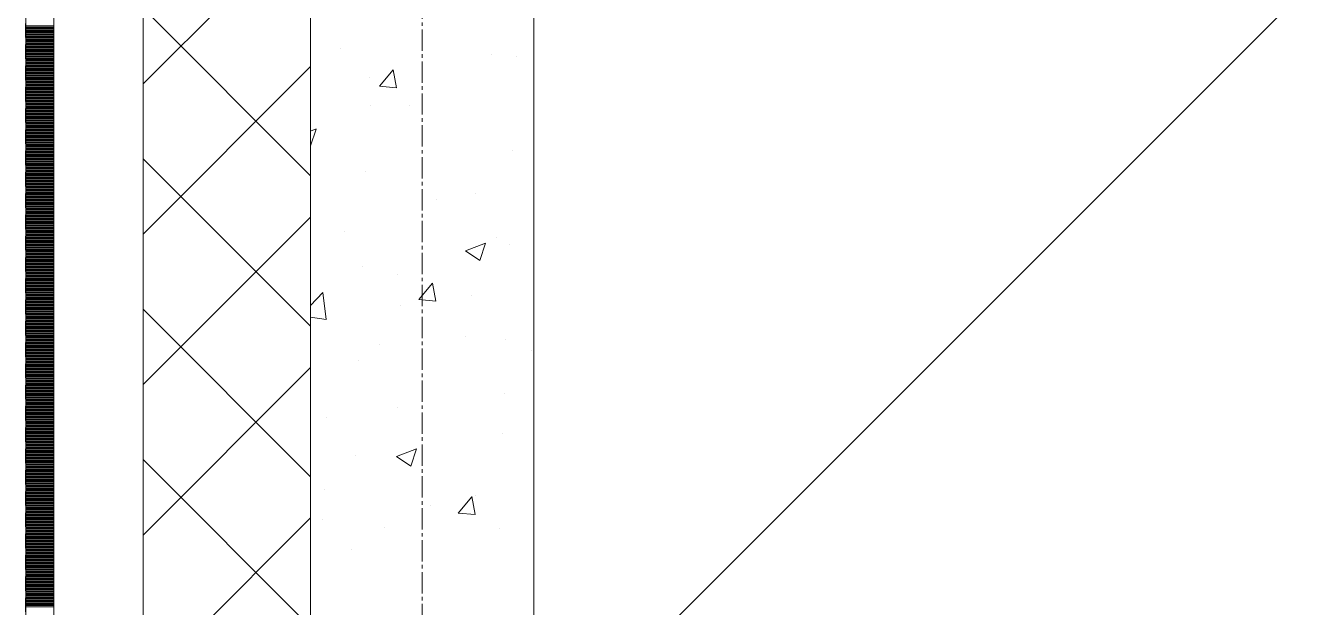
# Model space of a CAD drawing. Header units: millimetres. Extents: x 538266 to 1167394, y 114608 to 637157.
# Drawn here: x 828883 to 830033, y 139791 to 140312 of the extents above; entities that cross this region are included whole.
import ezdxf
from ezdxf.enums import TextEntityAlignment as Align

# ---------------------------------------------------------------- set-up
doc = ezdxf.new("R2010")
doc.units = ezdxf.units.MM
doc.linetypes.add('CENTER2', pattern=[28.575, 19.05, -3.175, 3.175, -3.175])
doc.linetypes.add('DASHED', pattern=[19.05, 12.7, -6.35])
doc.layers.get('Defpoints').update_dxf_attribs({"color": 140})
doc.layers.add('АР_Делит', color=120, linetype='Continuous', lineweight=0, plot=False)
for name, color, linetype, lineweight in [('АР_Стены ПЕНОблок', 52, 'Continuous', 20), ('АР_Тонкая', 254, 'Continuous', 5), ('АР_Утеплитель', 31, 'Continuous', 0), ('АР_Штриховка', 8, 'Continuous', 0)]:
    doc.layers.add(name, color=color, linetype=linetype, lineweight=lineweight)
doc.layers.add('РД_Оси_100', color=7, linetype='Continuous', lineweight=0, true_color=0x525252)
doc.layers.add('ФВ-5', color=7, linetype='Continuous')
doc.styles.add('style1', font='ARIALN.TTF')

# ---------------------------------------------------------------- blocks, each defined once
blk = doc.blocks.new('2_этаж')
at = {"layer": 'АР_Стены ПЕНОблок', "color": 18, "linetype": 'Continuous', "lineweight": 20, "true_color": 0x000000}
for p, q in [((672773.6, 213213.2), (672773.6, 137013.2)), ((672973.6, 137013.2), (672973.6, 213213.2))]:
    blk.add_line(p, q, dxfattribs=at)
at = {"layer": 'АР_Тонкая', "color": 18, "linetype": 'Continuous', "lineweight": 5, "true_color": 0x000000}
for p, q in [((672518.6, 213213.2), (672518.6, 137013.2)), ((672543.6, 213213.2), (672543.6, 137013.2)), ((672543.6, 137013.2), (672543.6, 213213.2)), ((672623.6, 137013.2), (672623.6, 213213.2))]:
    blk.add_line(p, q, dxfattribs=at)
at = {"layer": 'АР_Утеплитель', "color": 18, "linetype": 'Continuous', "lineweight": 0, "true_color": 0x000000}
for p, q in [((672623.6, 213213.2), (672623.6, 137013.2)), ((672773.6, 137013.2), (672773.6, 213213.2))]:
    blk.add_line(p, q, dxfattribs=at)
at = {"layer": 'АР_Штриховка', "color": 18, "linetype": 'Continuous', "lineweight": 0, "true_color": 0x000000}
for p, q in [((672623.6, 140260.3), (672773.6, 140410.3)), ((672773.6, 140177.8), (672623.6, 140327.8)), ((672518.6, 140312), (672543.6, 140312)), ((672518.6, 140311), (672543.6, 140311)), ((672518.6, 140310), (672543.6, 140310)), ((672518.6, 140309), (672543.6, 140309)), ((672518.6, 140308), (672543.6, 140308)), ((672518.6, 140307), (672543.6, 140307)), ((672518.6, 140306), (672543.6, 140306)), ((672518.6, 140305), (672543.6, 140305)), ((672518.6, 140304), (672543.6, 140304)), ((672518.6, 140303), (672543.6, 140303)), ((672518.6, 140302), (672543.6, 140302)), ((672518.6, 140301), (672543.6, 140301)), ((672518.6, 140300), (672543.6, 140300)), ((672518.6, 140299), (672543.6, 140299)), ((672518.6, 140298), (672543.6, 140298)), ((672518.6, 140297), (672543.6, 140297)), ((672518.6, 140296), (672543.6, 140296)), ((672518.6, 140295), (672543.6, 140295)), ((672518.6, 140294), (672543.6, 140294)), ((672518.6, 140293), (672543.6, 140293)), ((672518.6, 140292), (672543.6, 140292)), ((672518.6, 140291), (672543.6, 140291)), ((672518.6, 140290), (672543.6, 140290)), ((672518.6, 140289), (672543.6, 140289)), ((672518.6, 140288), (672543.6, 140288)), ((672518.6, 140287), (672543.6, 140287)), ((672518.6, 140286), (672543.6, 140286)), ((672518.6, 140285), (672543.6, 140285)), ((672518.6, 140284), (672543.6, 140284)), ((672518.6, 140283), (672543.6, 140283)), ((672518.6, 140282), (672543.6, 140282)), ((672518.6, 140281), (672543.6, 140281)), ((672800, 140291.9), (672800, 140291.9)), ((672935.6, 140286.1), (672935.6, 140286.1)), ((672957.9, 140285), (672957.9, 140285)), ((672518.6, 140280), (672543.6, 140280)), ((672518.6, 140279), (672543.6, 140279)), ((672518.6, 140278), (672543.6, 140278)), ((672518.6, 140277), (672543.6, 140277)), ((672518.6, 140276), (672543.6, 140276)), ((672518.6, 140275), (672543.6, 140275)), ((672518.6, 140274), (672543.6, 140274)), ((672518.6, 140273), (672543.6, 140273)), ((672518.6, 140272), (672543.6, 140272)), ((672518.6, 140271), (672543.6, 140271)), ((672518.6, 140270), (672543.6, 140270)), ((672518.6, 140269), (672543.6, 140269)), ((672623.6, 140125.6), (672773.6, 140275.6)), ((672835.3, 140258.1), (672847.5, 140272.6)), ((672850.6, 140256.7), (672847.6, 140272.7)), ((672518.6, 140268), (672543.6, 140268)), ((672518.6, 140267), (672543.6, 140267)), ((672518.6, 140266), (672543.6, 140266)), ((672518.6, 140265), (672543.6, 140265)), ((672518.6, 140264), (672543.6, 140264)), ((672518.6, 140263), (672543.6, 140263)), ((672518.6, 140262), (672543.6, 140262)), ((672518.6, 140261), (672543.6, 140261)), ((672518.6, 140260), (672543.6, 140260)), ((672518.6, 140259), (672543.6, 140259)), ((672518.6, 140258), (672543.6, 140258)), ((672826, 140266), (672826, 140266)), ((672835.3, 140258.1), (672850.4, 140256.7)), ((672518.6, 140257), (672543.6, 140257)), ((672518.6, 140256), (672543.6, 140256)), ((672518.6, 140255), (672543.6, 140255)), ((672518.6, 140254), (672543.6, 140254)), ((672518.6, 140253), (672543.6, 140253)), ((672518.6, 140252), (672543.6, 140252)), ((672518.6, 140251), (672543.6, 140251)), ((672518.6, 140250), (672543.6, 140250)), ((672518.6, 140249), (672543.6, 140249)), ((672518.6, 140248), (672543.6, 140248)), ((672518.6, 140247), (672543.6, 140247)), ((672518.6, 140246), (672543.6, 140246)), ((672518.6, 140245), (672543.6, 140245)), ((672518.6, 140244), (672543.6, 140244)), ((672518.6, 140243), (672543.6, 140243)), ((672518.6, 140242), (672543.6, 140242)), ((672518.6, 140241), (672543.6, 140241)), ((672518.6, 140240), (672543.6, 140240)), ((672518.6, 140239), (672543.6, 140239)), ((672518.6, 140238), (672543.6, 140238)), ((672518.6, 140237), (672543.6, 140237)), ((672518.6, 140236), (672543.6, 140236)), ((672518.6, 140235), (672543.6, 140235)), ((672827.7, 140241.2), (672827.7, 140241.2)), ((672862.3, 140240.9), (672862.3, 140240.9)), ((672518.6, 140234), (672543.6, 140234)), ((672518.6, 140233), (672543.6, 140233)), ((672518.6, 140232), (672543.6, 140232)), ((672518.6, 140231), (672543.6, 140231)), ((672518.6, 140230), (672543.6, 140230)), ((672518.6, 140229), (672543.6, 140229)), ((672518.6, 140228), (672543.6, 140228)), ((672518.6, 140227), (672543.6, 140227)), ((672518.6, 140226), (672543.6, 140226)), ((672518.6, 140225), (672543.6, 140225)), ((672518.6, 140224), (672543.6, 140224)), ((672518.6, 140223), (672543.6, 140223)), ((672518.6, 140222), (672543.6, 140222)), ((672518.6, 140221), (672543.6, 140221)), ((672518.6, 140220), (672543.6, 140220)), ((672518.6, 140219), (672543.6, 140219)), ((672518.6, 140218), (672543.6, 140218)), ((672518.6, 140217), (672543.6, 140217)), ((672518.6, 140216), (672543.6, 140216)), ((672518.6, 140215), (672543.6, 140215)), ((672518.6, 140214), (672543.6, 140214)), ((672518.6, 140213), (672543.6, 140213)), ((672518.6, 140212), (672543.6, 140212)), ((672773.6, 140217.9), (672778.7, 140219.8)), ((672773.6, 140204.6), (672778.6, 140219.7)), ((672518.6, 140211), (672543.6, 140211)), ((672518.6, 140210), (672543.6, 140210)), ((672518.6, 140209), (672543.6, 140209)), ((672518.6, 140208), (672543.6, 140208)), ((672518.6, 140207), (672543.6, 140207)), ((672518.6, 140206), (672543.6, 140206)), ((672518.6, 140205), (672543.6, 140205)), ((672518.6, 140204), (672543.6, 140204)), ((672518.6, 140203), (672543.6, 140203)), ((672518.6, 140202), (672543.6, 140202)), ((672518.6, 140201), (672543.6, 140201)), ((672518.6, 140200), (672543.6, 140200)), ((672954.8, 140200.5), (672954.8, 140200.5)), ((672518.6, 140199), (672543.6, 140199)), ((672518.6, 140198), (672543.6, 140198)), ((672518.6, 140197), (672543.6, 140197)), ((672518.6, 140196), (672543.6, 140196)), ((672518.6, 140195), (672543.6, 140195)), ((672518.6, 140194), (672543.6, 140194)), ((672518.6, 140193), (672543.6, 140193)), ((672518.6, 140192), (672543.6, 140192)), ((672518.6, 140191), (672543.6, 140191)), ((672518.6, 140190), (672543.6, 140190)), ((672518.6, 140189), (672543.6, 140189)), ((672773.6, 140043.1), (672623.6, 140193.1)), ((672518.6, 140188), (672543.6, 140188)), ((672518.6, 140187), (672543.6, 140187)), ((672518.6, 140186), (672543.6, 140186)), ((672518.6, 140185), (672543.6, 140185)), ((672518.6, 140184), (672543.6, 140184)), ((672518.6, 140183), (672543.6, 140183)), ((672518.6, 140182), (672543.6, 140182)), ((672518.6, 140181), (672543.6, 140181)), ((672518.6, 140180), (672543.6, 140180)), ((672518.6, 140179), (672543.6, 140179)), ((672518.6, 140178), (672543.6, 140178)), ((672518.6, 140177), (672543.6, 140177)), ((672822.9, 140181.4), (672822.9, 140181.4)), ((672518.6, 140176), (672543.6, 140176)), ((672518.6, 140175), (672543.6, 140175)), ((672518.6, 140174), (672543.6, 140174)), ((672518.6, 140173), (672543.6, 140173)), ((672518.6, 140172), (672543.6, 140172)), ((672518.6, 140171), (672543.6, 140171)), ((672518.6, 140170), (672543.6, 140170)), ((672518.6, 140169), (672543.6, 140169)), ((672518.6, 140168), (672543.6, 140168)), ((672518.6, 140167), (672543.6, 140167)), ((672518.6, 140166), (672543.6, 140166)), ((672518.6, 140165), (672543.6, 140165)), ((672518.6, 140164), (672543.6, 140164)), ((672518.6, 140163), (672543.6, 140163)), ((672518.6, 140162), (672543.6, 140162)), ((672518.6, 140161), (672543.6, 140161)), ((672518.6, 140160), (672543.6, 140160)), ((672518.6, 140159), (672543.6, 140159)), ((672518.6, 140158), (672543.6, 140158)), ((672518.6, 140157), (672543.6, 140157)), ((672518.6, 140156), (672543.6, 140156)), ((672518.6, 140155), (672543.6, 140155)), ((672518.6, 140154), (672543.6, 140154)), ((672886.1, 140156.3), (672886.1, 140156.3)), ((672921.3, 140162.1), (672921.3, 140162.1)), ((672518.6, 140153), (672543.6, 140153)), ((672518.6, 140152), (672543.6, 140152)), ((672518.6, 140151), (672543.6, 140151)), ((672518.6, 140150), (672543.6, 140150)), ((672518.6, 140149), (672543.6, 140149)), ((672518.6, 140148), (672543.6, 140148)), ((672518.6, 140147), (672543.6, 140147)), ((672518.6, 140146), (672543.6, 140146)), ((672518.6, 140145), (672543.6, 140145)), ((672518.6, 140144), (672543.6, 140144)), ((672518.6, 140143), (672543.6, 140143)), ((672518.6, 140142), (672543.6, 140142)), ((672518.6, 140141), (672543.6, 140141)), ((672518.6, 140140), (672543.6, 140140)), ((672518.6, 140139), (672543.6, 140139)), ((672518.6, 140138), (672543.6, 140138)), ((672518.6, 140137), (672543.6, 140137)), ((672518.6, 140136), (672543.6, 140136)), ((672518.6, 140135), (672543.6, 140135)), ((672518.6, 140134), (672543.6, 140134)), ((672518.6, 140133), (672543.6, 140133)), ((672518.6, 140132), (672543.6, 140132)), ((672518.6, 140131), (672543.6, 140131)), ((672623.6, 139990.9), (672773.6, 140140.9)), ((672518.6, 140130), (672543.6, 140130)), ((672518.6, 140129), (672543.6, 140129)), ((672518.6, 140128), (672543.6, 140128)), ((672518.6, 140127), (672543.6, 140127)), ((672518.6, 140126), (672543.6, 140126)), ((672518.6, 140125), (672543.6, 140125)), ((672518.6, 140124), (672543.6, 140124)), ((672518.6, 140123), (672543.6, 140123)), ((672518.6, 140122), (672543.6, 140122)), ((672518.6, 140121), (672543.6, 140121)), ((672518.6, 140120), (672543.6, 140120)), ((672804.1, 140128), (672804.1, 140128)), ((672939.7, 140122.2), (672939.7, 140122.2)), ((672518.6, 140119), (672543.6, 140119)), ((672518.6, 140118), (672543.6, 140118)), ((672518.6, 140117), (672543.6, 140117)), ((672518.6, 140116), (672543.6, 140116)), ((672518.6, 140115), (672543.6, 140115)), ((672518.6, 140114), (672543.6, 140114)), ((672518.6, 140113), (672543.6, 140113)), ((672518.6, 140112), (672543.6, 140112)), ((672518.6, 140111), (672543.6, 140111)), ((672518.6, 140110), (672543.6, 140110)), ((672518.6, 140109), (672543.6, 140109)), ((672518.6, 140108), (672543.6, 140108)), ((672912.4, 140110.6), (672925.1, 140102.1)), ((672912.5, 140110.7), (672930.3, 140117.6)), ((672925.1, 140102.1), (672930.2, 140117.4)), ((672951.7, 140115.9), (672951.7, 140115.9)), ((672518.6, 140107), (672543.6, 140107)), ((672518.6, 140106), (672543.6, 140106)), ((672518.6, 140105), (672543.6, 140105)), ((672518.6, 140104), (672543.6, 140104)), ((672518.6, 140103), (672543.6, 140103)), ((672518.6, 140102), (672543.6, 140102)), ((672518.6, 140101), (672543.6, 140101)), ((672518.6, 140100), (672543.6, 140100)), ((672518.6, 140099), (672543.6, 140099)), ((672518.6, 140098), (672543.6, 140098)), ((672518.6, 140097), (672543.6, 140097)), ((672819.8, 140096.9), (672819.8, 140096.9)), ((672518.6, 140096), (672543.6, 140096)), ((672518.6, 140095), (672543.6, 140095)), ((672518.6, 140094), (672543.6, 140094)), ((672518.6, 140093), (672543.6, 140093)), ((672518.6, 140092), (672543.6, 140092)), ((672518.6, 140091), (672543.6, 140091)), ((672518.6, 140090), (672543.6, 140090)), ((672518.6, 140089), (672543.6, 140089)), ((672518.6, 140088), (672543.6, 140088)), ((672518.6, 140087), (672543.6, 140087)), ((672518.6, 140086), (672543.6, 140086)), ((672518.6, 140085), (672543.6, 140085)), ((672851.9, 140089.4), (672851.9, 140089.4)), ((672518.6, 140084), (672543.6, 140084)), ((672518.6, 140083), (672543.6, 140083)), ((672518.6, 140082), (672543.6, 140082)), ((672518.6, 140081), (672543.6, 140081)), ((672518.6, 140080), (672543.6, 140080)), ((672518.6, 140079), (672543.6, 140079)), ((672518.6, 140078), (672543.6, 140078)), ((672518.6, 140077), (672543.6, 140077)), ((672518.6, 140076), (672543.6, 140076)), ((672518.6, 140075), (672543.6, 140075)), ((672518.6, 140074), (672543.6, 140074)), ((672870.5, 140067), (672882.7, 140081.6)), ((672885.8, 140065.7), (672882.9, 140081.6)), ((672518.6, 140073), (672543.6, 140073)), ((672518.6, 140072), (672543.6, 140072)), ((672518.6, 140071), (672543.6, 140071)), ((672518.6, 140070), (672543.6, 140070)), ((672518.6, 140069), (672543.6, 140069)), ((672518.6, 140068), (672543.6, 140068)), ((672518.6, 140067), (672543.6, 140067)), ((672518.6, 140066), (672543.6, 140066)), ((672518.6, 140065), (672543.6, 140065)), ((672518.6, 140064), (672543.6, 140064)), ((672518.6, 140063), (672543.6, 140063)), ((672518.6, 140062), (672543.6, 140062)), ((672773.6, 140061.8), (672784.7, 140073.4)), ((672787.6, 140049.3), (672784.7, 140073.4)), ((672854.4, 140062), (672854.4, 140062)), ((672870.5, 140067), (672885.7, 140065.7)), ((672918, 140070.3), (672918, 140070.3)), ((672518.6, 140061), (672543.6, 140061)), ((672518.6, 140060), (672543.6, 140060)), ((672518.6, 140059), (672543.6, 140059)), ((672518.6, 140058), (672543.6, 140058)), ((672518.6, 140057), (672543.6, 140057)), ((672518.6, 140056), (672543.6, 140056)), ((672518.6, 140055), (672543.6, 140055)), ((672518.6, 140054), (672543.6, 140054)), ((672518.6, 140053), (672543.6, 140053)), ((672518.6, 140052), (672543.6, 140052)), ((672518.6, 140051), (672543.6, 140051)), ((672773.6, 139908.4), (672623.6, 140058.4)), ((672773.6, 140051.3), (672787.5, 140049.2)), ((672518.6, 140050), (672543.6, 140050)), ((672518.6, 140049), (672543.6, 140049)), ((672518.6, 140048), (672543.6, 140048)), ((672518.6, 140047), (672543.6, 140047)), ((672518.6, 140046), (672543.6, 140046)), ((672518.6, 140045), (672543.6, 140045)), ((672518.6, 140044), (672543.6, 140044)), ((672518.6, 140043), (672543.6, 140043)), ((672518.6, 140042), (672543.6, 140042)), ((672518.6, 140041), (672543.6, 140041)), ((672518.6, 140040), (672543.6, 140040)), ((672518.6, 140039), (672543.6, 140039)), ((672518.6, 140038), (672543.6, 140038)), ((672518.6, 140037), (672543.6, 140037)), ((672518.6, 140036), (672543.6, 140036)), ((672518.6, 140035), (672543.6, 140035)), ((672518.6, 140034), (672543.6, 140034)), ((672518.6, 140033), (672543.6, 140033)), ((672518.6, 140032), (672543.6, 140032)), ((672518.6, 140031), (672543.6, 140031)), ((672518.6, 140030), (672543.6, 140030)), ((672518.6, 140029), (672543.6, 140029)), ((672518.6, 140028), (672543.6, 140028)), ((672912.7, 140033.6), (672912.7, 140033.6)), ((672948.6, 140031.4), (672948.6, 140031.4)), ((672518.6, 140027), (672543.6, 140027)), ((672518.6, 140026), (672543.6, 140026)), ((672518.6, 140025), (672543.6, 140025)), ((672518.6, 140024), (672543.6, 140024)), ((672518.6, 140023), (672543.6, 140023)), ((672518.6, 140022), (672543.6, 140022)), ((672518.6, 140021), (672543.6, 140021)), ((672518.6, 140020), (672543.6, 140020)), ((672518.6, 140019), (672543.6, 140019)), ((672518.6, 140018), (672543.6, 140018)), ((672518.6, 140017), (672543.6, 140017)), ((672518.6, 140016), (672543.6, 140016)), ((672835.6, 140027.2), (672835.6, 140027.2)), ((672971.2, 140021.5), (672971.2, 140021.5)), ((672518.6, 140015), (672543.6, 140015)), ((672518.6, 140014), (672543.6, 140014)), ((672518.6, 140013), (672543.6, 140013)), ((672518.6, 140012), (672543.6, 140012)), ((672518.6, 140011), (672543.6, 140011)), ((672518.6, 140010), (672543.6, 140010)), ((672518.6, 140009), (672543.6, 140009)), ((672518.6, 140008), (672543.6, 140008)), ((672518.6, 140007), (672543.6, 140007)), ((672518.6, 140006), (672543.6, 140006)), ((672518.6, 140005), (672543.6, 140005)), ((672623.6, 139856.2), (672773.6, 140006.2)), ((672816.7, 140012.3), (672816.7, 140012.3)), ((672518.6, 140004), (672543.6, 140004)), ((672518.6, 140003), (672543.6, 140003)), ((672518.6, 140002), (672543.6, 140002)), ((672518.6, 140001), (672543.6, 140001)), ((672518.6, 140000), (672543.6, 140000)), ((672518.6, 139999), (672543.6, 139999)), ((672518.6, 139998), (672543.6, 139998)), ((672518.6, 139997), (672543.6, 139997)), ((672518.6, 139996), (672543.6, 139996)), ((672518.6, 139995), (672543.6, 139995)), ((672518.6, 139994), (672543.6, 139994)), ((672518.6, 139993), (672543.6, 139993)), ((672518.6, 139992), (672543.6, 139992)), ((672518.6, 139991), (672543.6, 139991)), ((672518.6, 139990), (672543.6, 139990)), ((672518.6, 139989), (672543.6, 139989)), ((672518.6, 139988), (672543.6, 139988)), ((672518.6, 139987), (672543.6, 139987)), ((672518.6, 139986), (672543.6, 139986)), ((672518.6, 139985), (672543.6, 139985)), ((672518.6, 139984), (672543.6, 139984)), ((672518.6, 139983), (672543.6, 139983)), ((672518.6, 139982), (672543.6, 139982)), ((672947.4, 139982.8), (672947.4, 139982.8)), ((672518.6, 139981), (672543.6, 139981)), ((672518.6, 139980), (672543.6, 139980)), ((672518.6, 139979), (672543.6, 139979)), ((672518.6, 139978), (672543.6, 139978)), ((672518.6, 139977), (672543.6, 139977)), ((672518.6, 139976), (672543.6, 139976)), ((672518.6, 139975), (672543.6, 139975)), ((672518.6, 139974), (672543.6, 139974)), ((672518.6, 139973), (672543.6, 139973)), ((672518.6, 139972), (672543.6, 139972)), ((672518.6, 139971), (672543.6, 139971)), ((672518.6, 139970), (672543.6, 139970)), ((672851.2, 139970.1), (672851.2, 139970.1)), ((672518.6, 139969), (672543.6, 139969)), ((672518.6, 139968), (672543.6, 139968)), ((672518.6, 139967), (672543.6, 139967)), ((672518.6, 139966), (672543.6, 139966)), ((672518.6, 139965), (672543.6, 139965)), ((672518.6, 139964), (672543.6, 139964)), ((672518.6, 139963), (672543.6, 139963)), ((672518.6, 139962), (672543.6, 139962)), ((672518.6, 139961), (672543.6, 139961)), ((672518.6, 139960), (672543.6, 139960)), ((672518.6, 139959), (672543.6, 139959)), ((672787.6, 139961.8), (672787.6, 139961.8)), ((672518.6, 139958), (672543.6, 139958)), ((672518.6, 139957), (672543.6, 139957)), ((672518.6, 139956), (672543.6, 139956)), ((672518.6, 139955), (672543.6, 139955)), ((672518.6, 139954), (672543.6, 139954)), ((672518.6, 139953), (672543.6, 139953)), ((672518.6, 139952), (672543.6, 139952)), ((672518.6, 139951), (672543.6, 139951)), ((672518.6, 139950), (672543.6, 139950)), ((672518.6, 139949), (672543.6, 139949)), ((672518.6, 139948), (672543.6, 139948)), ((672518.6, 139947), (672543.6, 139947)), ((672518.6, 139946), (672543.6, 139946)), ((672518.6, 139945), (672543.6, 139945)), ((672518.6, 139944), (672543.6, 139944)), ((672518.6, 139943), (672543.6, 139943)), ((672518.6, 139942), (672543.6, 139942)), ((672518.6, 139941), (672543.6, 139941)), ((672518.6, 139940), (672543.6, 139940)), ((672518.6, 139939), (672543.6, 139939)), ((672518.6, 139938), (672543.6, 139938)), ((672518.6, 139937), (672543.6, 139937)), ((672518.6, 139936), (672543.6, 139936)), ((672945.6, 139946.8), (672945.6, 139946.8)), ((672518.6, 139935), (672543.6, 139935)), ((672518.6, 139934), (672543.6, 139934)), ((672518.6, 139933), (672543.6, 139933)), ((672518.6, 139932), (672543.6, 139932)), ((672518.6, 139931), (672543.6, 139931)), ((672518.6, 139930), (672543.6, 139930)), ((672518.6, 139929), (672543.6, 139929)), ((672518.6, 139928), (672543.6, 139928)), ((672518.6, 139927), (672543.6, 139927)), ((672518.6, 139926), (672543.6, 139926)), ((672518.6, 139925), (672543.6, 139925)), ((672518.6, 139924), (672543.6, 139924)), ((672813.6, 139927.8), (672813.6, 139927.8)), ((672850.6, 139926.4), (672863.3, 139917.9)), ((672850.7, 139926.6), (672868.5, 139933.4)), ((672863.3, 139917.9), (672868.4, 139933.3)), ((672518.6, 139923), (672543.6, 139923)), ((672518.6, 139922), (672543.6, 139922)), ((672518.6, 139921), (672543.6, 139921)), ((672518.6, 139920), (672543.6, 139920)), ((672518.6, 139919), (672543.6, 139919)), ((672518.6, 139918), (672543.6, 139918)), ((672518.6, 139917), (672543.6, 139917)), ((672518.6, 139916), (672543.6, 139916)), ((672518.6, 139915), (672543.6, 139915)), ((672518.6, 139914), (672543.6, 139914)), ((672518.6, 139913), (672543.6, 139913)), ((672773.6, 139773.7), (672623.6, 139923.7)), ((672861.6, 139919.3), (672861.6, 139919.3)), ((672518.6, 139912), (672543.6, 139912)), ((672518.6, 139911), (672543.6, 139911)), ((672518.6, 139910), (672543.6, 139910)), ((672518.6, 139909), (672543.6, 139909)), ((672518.6, 139908), (672543.6, 139908)), ((672518.6, 139907), (672543.6, 139907)), ((672518.6, 139906), (672543.6, 139906)), ((672518.6, 139905), (672543.6, 139905)), ((672518.6, 139904), (672543.6, 139904)), ((672518.6, 139903), (672543.6, 139903)), ((672518.6, 139902), (672543.6, 139902)), ((672518.6, 139901), (672543.6, 139901)), ((672518.6, 139900), (672543.6, 139900)), ((672518.6, 139899), (672543.6, 139899)), ((672518.6, 139898), (672543.6, 139898)), ((672518.6, 139897), (672543.6, 139897)), ((672518.6, 139896), (672543.6, 139896)), ((672518.6, 139895), (672543.6, 139895)), ((672518.6, 139894), (672543.6, 139894)), ((672518.6, 139893), (672543.6, 139893)), ((672518.6, 139892), (672543.6, 139892)), ((672518.6, 139891), (672543.6, 139891)), ((672518.6, 139890), (672543.6, 139890)), ((672786.1, 139897.4), (672786.1, 139897.4)), ((672905.7, 139875.9), (672918, 139890.5)), ((672921.1, 139874.6), (672918.1, 139890.6)), ((672921.7, 139891.7), (672921.7, 139891.7)), ((672518.6, 139889), (672543.6, 139889)), ((672518.6, 139888), (672543.6, 139888)), ((672518.6, 139887), (672543.6, 139887)), ((672518.6, 139886), (672543.6, 139886)), ((672518.6, 139885), (672543.6, 139885)), ((672518.6, 139884), (672543.6, 139884)), ((672518.6, 139883), (672543.6, 139883)), ((672518.6, 139882), (672543.6, 139882)), ((672518.6, 139881), (672543.6, 139881)), ((672518.6, 139880), (672543.6, 139880)), ((672518.6, 139879), (672543.6, 139879)), ((672518.6, 139878), (672543.6, 139878)), ((672880.6, 139882.6), (672880.6, 139882.6)), ((672518.6, 139877), (672543.6, 139877)), ((672518.6, 139876), (672543.6, 139876)), ((672518.6, 139875), (672543.6, 139875)), ((672518.6, 139874), (672543.6, 139874)), ((672518.6, 139873), (672543.6, 139873)), ((672518.6, 139872), (672543.6, 139872)), ((672518.6, 139871), (672543.6, 139871)), ((672518.6, 139870), (672543.6, 139870)), ((672518.6, 139869), (672543.6, 139869)), ((672518.6, 139868), (672543.6, 139868)), ((672518.6, 139867), (672543.6, 139867)), ((672623.6, 139721.5), (672773.6, 139871.5)), ((672784.4, 139870), (672784.4, 139870)), ((672905.7, 139875.9), (672920.9, 139874.6)), ((672518.6, 139866), (672543.6, 139866)), ((672518.6, 139865), (672543.6, 139865)), ((672518.6, 139864), (672543.6, 139864)), ((672518.6, 139863), (672543.6, 139863)), ((672518.6, 139862), (672543.6, 139862)), ((672518.6, 139861), (672543.6, 139861)), ((672518.6, 139860), (672543.6, 139860)), ((672518.6, 139859), (672543.6, 139859)), ((672518.6, 139858), (672543.6, 139858)), ((672518.6, 139857), (672543.6, 139857)), ((672518.6, 139856), (672543.6, 139856)), ((672518.6, 139855), (672543.6, 139855)), ((672839.7, 139863.3), (672839.7, 139863.3)), ((672942.5, 139862.3), (672942.5, 139862.3)), ((672518.6, 139854), (672543.6, 139854)), ((672518.6, 139853), (672543.6, 139853)), ((672518.6, 139852), (672543.6, 139852)), ((672518.6, 139851), (672543.6, 139851)), ((672518.6, 139850), (672543.6, 139850)), ((672518.6, 139849), (672543.6, 139849)), ((672518.6, 139848), (672543.6, 139848)), ((672518.6, 139847), (672543.6, 139847)), ((672518.6, 139846), (672543.6, 139846)), ((672518.6, 139845), (672543.6, 139845)), ((672518.6, 139844), (672543.6, 139844)), ((672518.6, 139843), (672543.6, 139843)), ((672518.6, 139842), (672543.6, 139842)), ((672518.6, 139841), (672543.6, 139841)), ((672518.6, 139840), (672543.6, 139840)), ((672518.6, 139839), (672543.6, 139839)), ((672518.6, 139838), (672543.6, 139838)), ((672518.6, 139837), (672543.6, 139837)), ((672518.6, 139836), (672543.6, 139836)), ((672518.6, 139835), (672543.6, 139835)), ((672518.6, 139834), (672543.6, 139834)), ((672518.6, 139833), (672543.6, 139833)), ((672518.6, 139832), (672543.6, 139832)), ((672810.5, 139843.2), (672810.5, 139843.2)), ((672518.6, 139831), (672543.6, 139831)), ((672518.6, 139830), (672543.6, 139830)), ((672518.6, 139829), (672543.6, 139829)), ((672518.6, 139828), (672543.6, 139828)), ((672518.6, 139827), (672543.6, 139827)), ((672518.6, 139826), (672543.6, 139826)), ((672518.6, 139825), (672543.6, 139825)), ((672518.6, 139824), (672543.6, 139824)), ((672518.6, 139823), (672543.6, 139823)), ((672518.6, 139822), (672543.6, 139822)), ((672518.6, 139821), (672543.6, 139821)), ((672518.6, 139820), (672543.6, 139820)), ((672518.6, 139819), (672543.6, 139819)), ((672518.6, 139818), (672543.6, 139818)), ((672518.6, 139817), (672543.6, 139817)), ((672518.6, 139816), (672543.6, 139816)), ((672518.6, 139815), (672543.6, 139815)), ((672518.6, 139814), (672543.6, 139814)), ((672518.6, 139813), (672543.6, 139813)), ((672518.6, 139812), (672543.6, 139812)), ((672518.6, 139811), (672543.6, 139811)), ((672518.6, 139810), (672543.6, 139810)), ((672518.6, 139809), (672543.6, 139809)), ((672518.6, 139808), (672543.6, 139808)), ((672518.6, 139807), (672543.6, 139807)), ((672518.6, 139806), (672543.6, 139806)), ((672518.6, 139805), (672543.6, 139805)), ((672518.6, 139804), (672543.6, 139804)), ((672518.6, 139803), (672543.6, 139803)), ((672518.6, 139802), (672543.6, 139802)), ((672518.6, 139801), (672543.6, 139801)), ((672518.6, 139800), (672543.6, 139800)), ((672518.6, 139799), (672543.6, 139799)), ((672518.6, 139798), (672543.6, 139798)), ((672518.6, 139797), (672543.6, 139797)), ((672518.6, 139796), (672543.6, 139796)), ((672518.6, 139795), (672543.6, 139795)), ((672518.6, 139794), (672543.6, 139794)), ((672518.6, 139793), (672543.6, 139793)), ((672518.6, 139792), (672543.6, 139792))]:
    blk.add_line(p, q, dxfattribs=at)
at = {"layer": 'Defpoints', "color": 18, "true_color": 0x000000, "style": 'style1'}
for p in [(677970.6, 219836.4), (678101.2, 211681.4)]:
    blk.add_attdef('АР-ПОМЕЩЕНИЕ:НАИМЕНОВАНИЕ', text='', height=100, dxfattribs=at).set_placement(p, align=Align.MIDDLE)
blk = doc.blocks.new('СОШ_2200_АР_ОСИ_М100_28.05.24')
at = {"layer": 'АР_Делит', "color": 251, "linetype": 'DASHED', "true_color": 0x636466}
blk.add_lwpolyline([(114955, 135155), (114955, -355), (93595.036, -355), (93595.036, 13855), (94145, 13855), (94145, 68320), (66055, 68320), (66055, 13857.73), (83455, 13857.73), (83455, -355), (45245, -355), (45245, 13145), (44695, 13145), (44695, 26755), (45245, 26755), (45245, 68320), (20455, 68320), (20455, 26755), (27955, 26755), (27955, 13145), (-355, 13145), (-355, 100855)], dxfattribs=at)
at = {"layer": 'РД_Оси_100', "color": 251, "linetype": 'CENTER2', "true_color": 0x636466}
blk.add_line((0, -6155), (0, 139938.679), dxfattribs=at)

msp = doc.modelspace()

# ---------------------------------------------------------------- hatches: boundary and pattern name
at = {"layer": 'ФВ-5'}
h = msp.add_hatch(dxfattribs=at)
h.set_pattern_fill('ANSI31', color=3, scale=300)
h.paths.add_polyline_path([(856937.8, 141853.3), (856717.8, 141633.3), (856717.8, 141593.8), (856417.8, 141593.8), (856417.8, 142493.8), (856717.8, 142493.8), (856717.8, 142082.3), (856937.8, 142302.3), (856937.8, 143613.2), (856037.8, 143613.2), (856037.8, 143603.2), (853264, 143603.2, -0.558775), (852895.5, 143603.2), (851387.8, 143603.2, -0.414214), (851687.8, 143303.2, -1), (851087.8, 143303.2, -0.414214), (851387.8, 143603.2), (850280.2, 143603.2, -0.558775), (849911.7, 143603.2), (849137.8, 143603.2), (848237.8, 143603.2), (847307.8, 143603.2), (847307.8, 143383.2), (846937.8, 143383.2), (846937.8, 143453.2), (846937.8, 143603.2), (846437.8, 143603.2), (846437.8, 142703.2), (846737.8, 142703.2), (846737.8, 142583.2), (846317.8, 142583.2), (846317.8, 143603.2), (845837.8, 143603.2), (842357.8, 143603.2), (842357.8, 143383.2), (842067.8, 143383.2), (842067.8, 143603.2), (841437.8, 143603.2), (839882.8, 143603.2, -0.333315), (840098.8, 143315.3, -1), (839498.8, 143315.3, -0.333315), (839714.7, 143603.2), (838680.2, 143603.2, -0.558775), (838311.7, 143603.2), (837507.8, 143603.2), (837507.8, 143383.2), (837137.8, 143383.2), (837137.8, 141363.2), (837147.8, 141363.2), (837147.8, 140163.2), (837137.8, 136013.2), (837202.3, 136013.2, -0.618518), (837589.5, 136013.2), (840886.2, 136013.2, -0.618518), (841273.3, 136013.2), (841437.8, 136013.2), (841437.8, 136033.2), (842313.7, 136033.2, -0.582347), (842689.5, 136013.2), (843586.2, 136013.2, -0.618518), (843973.3, 136013.2), (844402.3, 136013.2, -0.618518), (844789.5, 136013.2), (845837.8, 136013.2), (845837.8, 136033.2), (847037.8, 136033.2), (848237.8, 136030.6), (848237.8, 136033.2), (849137.8, 136033.2), (850195.6, 136030.2, -0.587964), (850573.3, 136013.2), (851002.3, 136013.2, -0.618518), (851389.5, 136013.2), (852286.2, 136013.2, -0.618518), (852673.3, 136013.2), (853102.3, 136013.2, -0.618518), (853489.5, 136013.2), (855286.2, 136013.2, -0.618518), (855673.3, 136013.2), (856036.9, 136013.2), (856037.8, 136014.1), (856037.8, 136313.2), (856786, 136313.2), (856937.8, 136465.1)])
h.paths.add_polyline_path([(851418, 140993.2), (851968, 140993.2, -1), (851968, 140393.2), (851418, 140393.2, -1)], flags=16)
h.paths.add_polyline_path([(847057.6, 139675.2, -1), (846624.9, 139675.2, -1)], flags=16)
h.paths.add_polyline_path([(847014.3, 139675.2, -1), (846668.2, 139675.2, -1)], flags=0)
h.paths.add_polyline_path([(846977.4, 139675.2, -1), (846705, 139675.2, -1)], flags=0)
h.paths.add_polyline_path([(846737.8, 141603.2), (846437.8, 141603.2), (846437.8, 142503.2), (846737.8, 142503.2)], flags=16)
h.paths.add_polyline_path([(844344.2, 140388.8), (843794.2, 140388.8, -1), (843794.2, 140988.8), (844344.2, 140988.8, -1)], flags=16)
h.paths.add_polyline_path([(836345.4, 144457.5, -0.893187), (836937.8, 144524.5), (836937.8, 145103.2), (835937.8, 145103.2), (833188, 145103.2, -0.582884), (832811.5, 145103.2), (829357.8, 145103.2), (829357.8, 144737.4, -0.255743), (829457.6, 144555.2, -0.284268), (829337.8, 144361.6), (829337.8, 141213.2), (829357.8, 141213.2), (829357.8, 140313.2), (829351.4, 139257.5, -0.265015), (829457.6, 139071.3, -0.284268), (829337.8, 138877.8), (829337.8, 138448.7, -0.284268), (829457.6, 138255.2, -0.284268), (829337.8, 138061.6), (829337.8, 137013.2), (829357.8, 137013.2), (829357.8, 136033.2), (835937.8, 136033.2), (836937.8, 136033.2), (836937.8, 139613.2), (836627.8, 139613.2), (836627.8, 140513.2), (836927.8, 140513.2), (836927.8, 140893.2), (836507.8, 140893.2), (836507.8, 142033.2), (836937.8, 142033.2), (836937.8, 143617.8, -0.284268), (836818.1, 143811.3, -0.284268), (836937.8, 144004.9), (836937.8, 144390.4, -0.893187)])
h.paths.add_polyline_path([(840537.8, 148013.2), (840537.8, 150213.2), (840537.8, 150413.2), (840537.8, 151713.2), (840537.8, 156113.2), (841187.8, 156113.2), (841187.8, 156333.2), (841427.8, 156333.2), (841427.8, 156683.1, -0.270169), (841318.1, 156871.3, -0.270169), (841427.8, 157059.6), (841427.8, 158016.9, -0.270169), (841318.1, 158205.2, -0.270169), (841427.8, 158393.4), (841427.8, 158493.2), (840857.8, 158493.2), (840857.8, 158718.2), (840582.8, 159194.6), (840604.5, 159207.1), (840604.8, 159206.6, -0.120105), (840857.8, 159268.2), (840857.8, 159293.2), (840857.8, 159438.2), (840582.8, 159914.6), (840604.5, 159927.1), (840604.8, 159926.6, -0.120105), (840857.8, 159988.2), (840857.8, 160013.2), (840857.8, 161103.2), (840439.8, 161103.2, -0.594367), (840059.7, 161103.2), (838656.6, 161080.5, -0.414214), (838956.6, 160780.5, -1), (838356.6, 160780.5, -0.414214), (838656.6, 161080.5), (838351.8, 161096, -0.581306), (837975.9, 161103.2), (837867.8, 161103.2), (837867.8, 159543.2), (837867.8, 158590.3), (837147.8, 158590.3), (837147.8, 157813.2), (837147.8, 157743.4, -0.270169), (837257.6, 157555.2, -0.270169), (837147.8, 157366.9), (837147.8, 155699.4, -0.910455), (837742.6, 155643.5, -0.910455), (837147.8, 155587.6), (837147.8, 154759.6, -0.270169), (837257.6, 154571.3, -0.270169), (837147.8, 154383.1), (837147.8, 154113.2), (837147.8, 153213.2), (837147.8, 149223.2), (837137.8, 149003.2), (835937.8, 149003.2), (829357.8, 149003.2), (829357.8, 148637.4, -0.255743), (829457.6, 148455.2, -0.284268), (829337.8, 148261.6), (829337.8, 146164.9, -0.284268), (829457.6, 145971.3, -0.255743), (829357.8, 145789.1), (829357.8, 145693.2), (829577.8, 145693.2), (829577.8, 145323.2), (832815.5, 145323.2, -0.558775), (833184, 145323.2), (835937.8, 145323.2), (835937.8, 145603.2), (837138.4, 145603.2), (837138.4, 145290.3), (837137.8, 145289.7), (837137.8, 145103.2), (837137.8, 144001.4, -0.259982), (837250.5, 143823.2), (838307.7, 143823.2, -0.582884), (838684.2, 143823.2), (841437.8, 143823.2), (841438.8, 143823.2), (842337.8, 143823.2), (845837.8, 143823.2), (847037.8, 143823.2), (848237.8, 143823.2), (849137.8, 143823.2), (849907.7, 143823.2, -0.582884), (850284.2, 143823.2), (852891.5, 143823.2, -0.582884), (853268, 143823.2), (855158.4, 143823.2), (855158.4, 144113.2), (855782.8, 144113.2), (856037.8, 144113.2), (856037.8, 144113.2), (856728.2, 144113.2), (856737.8, 144122.9), (856737.8, 148413.2), (856037.8, 148413.2), (856037.8, 148713.2), (855169.8, 148713.2, -0.594367), (854789.7, 148713.2), (851785.9, 148713.2, -0.32294), (851557.8, 148603.7), (851557.8, 147814.1), (851242.8, 147813.9), (850766.6, 147538.8), (850754.1, 147560.4), (850754.5, 147560.7, -0.120105), (850692.8, 147813.7), (850667.8, 147813.7), (850522.8, 147813.7), (850046.6, 147538.5), (850034.1, 147560.1), (850034.5, 147560.4, -0.120105), (849972.8, 147813.5), (849947.8, 147813.4), (849637.9, 147813.3), (849437.8, 147813.2), (849237.8, 147813.2), (847537.8, 147813.2), (840537.8, 147813.2)])
h.paths.add_polyline_path([(836927.8, 154113.2), (836927.8, 154387.1, -0.260437), (836824.9, 154571.3, -0.260437), (836927.8, 154755.6), (836927.8, 157370.9, -0.260437), (836824.9, 157555.2, -0.260437), (836927.8, 157739.4), (836927.8, 157813.2), (836927.8, 158313.4), (833193.3, 158313.3, -0.618224), (832806.2, 158313.3), (829577.8, 158313.3), (829577.8, 157743.2), (829337.8, 157743.2), (829337.8, 157648.7, -0.284268), (829457.6, 157455.2, -0.284268), (829337.8, 157261.6), (829337.8, 154113.2), (829357.8, 154113.2), (829357.8, 153213.2), (829356.5, 152154.4, -0.25765), (829457.6, 151971.3, -0.284268), (829337.8, 151777.8), (829337.8, 151348.7, -0.284268), (829457.6, 151155.2, -0.284268), (829337.8, 150961.6), (829337.8, 150064.9, -0.284268), (829457.6, 149871.3, -0.255743), (829357.8, 149689.1), (829357.8, 149223.2), (834727.8, 149223.2), (834727.8, 149523.2), (835627.8, 149523.2), (835627.8, 149223.2), (835707.8, 149223.2), (835707.8, 149643.2), (836927.8, 149643.2), (836927.8, 153213.2)], flags=17)

# ---------------------------------------------------------------- block references
msp.add_blockref('2_этаж', (156364.3, 0))
at = {"layer": 'РД_Оси_100'}
msp.add_blockref('СОШ_2200_АР_ОСИ_М100_28.05.24', (829237.8, 122413.2), dxfattribs=at)

doc.saveas('drawing.dxf')
